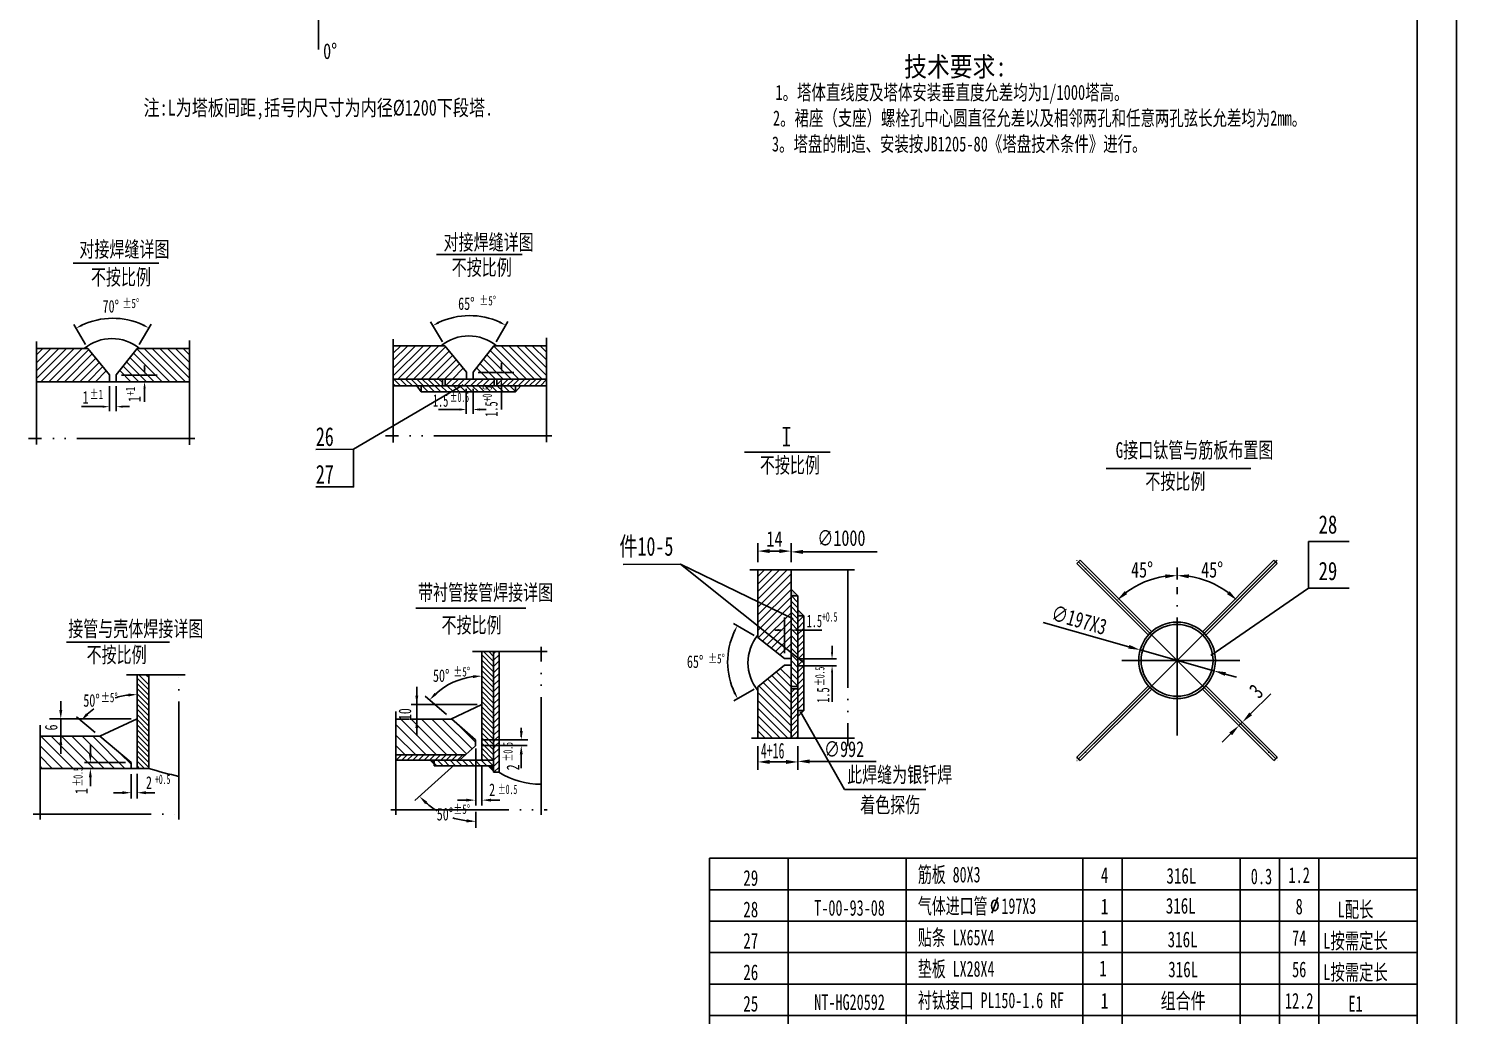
# Model space of a CAD drawing. Extents: x 2408 to 11318, y 227 to 12842.
# Drawn here: x 5870 to 11318, y 4157 to 7925 of the extents above; entities that cross this region are included whole.
import ezdxf
from ezdxf.enums import TextEntityAlignment as Align

# ---------------------------------------------------------------- set-up
doc = ezdxf.new("R2010")
doc.units = 0
doc.header["$LTSCALE"] = 15
doc.header["$MEASUREMENT"] = 0
for name, pattern in [('DASHDOT-M', [36, 30, -3, 0, -3]), ('DASHDOT-S', [14, 10, -2, 0, -2]), ('DIVIDE-M', [39, 30, -3, 0, -3, 0, -3])]:
    doc.linetypes.add(name, pattern=pattern)
doc.layers.get('0').update_dxf_attribs({"linetype": 'CONTINUOUS'})
for name, color, linetype in [('CDR_DIM', 7, 'CONTINUOUS'), ('CDR_DWG1', 4, 'CONTINUOUS'), ('CDR_DWG3', 1, 'DASHDOT-M'), ('CDR_TEXT', 7, 'CONTINUOUS')]:
    doc.layers.add(name, color=color, linetype=linetype)
doc.layers.add('细实线', color=3, linetype='CONTINUOUS', lineweight=15)
doc.styles.add('HZ', font='SIMFANG.TTF', dxfattribs={"width": 0.75, "height": 60})
doc.styles.add('SBHZ', font='SIMFANG.TTF', dxfattribs={"width": 0.75})
doc.styles.get("Standard").update_dxf_attribs({"font": 'romans', "width": 0.7, "height": 3})

# ---------------------------------------------------------------- blocks, each defined once
blk = doc.blocks.new('*X175')
at = {"color": 0}
for p, q in [((-1839.3, 1861.9), (-1837.4, 1863.9)), ((-1838.7, 1846.6), (-1821.4, 1863.9)), ((-1822.8, 1846.6), (-1805.5, 1863.9)), ((-1806.9, 1846.6), (-1789.6, 1863.9)), ((-1791, 1846.6), (-1773.7, 1863.9)), ((-1775.1, 1846.6), (-1757.8, 1863.9)), ((-1759.2, 1846.6), (-1741.9, 1863.9)), ((-1743.2, 1846.6), (-1726, 1863.9)), ((-1727.3, 1846.6), (-1714.2, 1859.7))]:
    blk.add_line(p, q, dxfattribs=at)
blk = doc.blocks.new('*X176')
at = {"color": 0}
for p, q in [((-1898, 1831.2), (-1900.6, 1833.8)), ((-1882.1, 1831.2), (-1897.5, 1846.6)), ((-1866.2, 1831.2), (-1881.6, 1846.6)), ((-1850.2, 1831.2), (-1865.7, 1846.6)), ((-1834.3, 1831.2), (-1849.8, 1846.6)), ((-1818.4, 1831.2), (-1833.9, 1846.6)), ((-1802.5, 1831.2), (-1818, 1846.6)), ((-1792.3, 1836.9), (-1802, 1846.6)), ((-1786.6, 1831.2), (-1792.3, 1836.9)), ((-1783.6, 1844.1), (-1786.1, 1846.6)), ((-1770.7, 1831.2), (-1783.6, 1844.1)), ((-1754.8, 1831.2), (-1770.2, 1846.6)), ((-1738.9, 1831.2), (-1754.3, 1846.6)), ((-1723, 1831.2), (-1738.4, 1846.6)), ((-1707.1, 1831.2), (-1722.5, 1846.6)), ((-1696, 1836.1), (-1706.6, 1846.6))]:
    blk.add_line(p, q, dxfattribs=at)
blk = doc.blocks.new('*X177')
at = {"color": 0}
for p, q in [((-1754.8, 1831.2), (-1770.2, 1846.6)), ((-1738.9, 1831.2), (-1754.3, 1846.6)), ((-1723, 1831.2), (-1738.4, 1846.6)), ((-1707.1, 1831.2), (-1722.5, 1846.6)), ((-1691.1, 1831.2), (-1706.6, 1846.6)), ((-1675.2, 1831.2), (-1690.7, 1846.6)), ((-1659.8, 1831.7), (-1674.8, 1846.6))]:
    blk.add_line(p, q, dxfattribs=at)
blk = doc.blocks.new('*X162')
at = {"color": 0}
for p, q in [((1748.5, -1382.9), (1762.6, -1368.9)), ((1748.5, -1398.8), (1762.6, -1384.8)), ((1748.5, -1414.7), (1757.6, -1405.7)), ((1757.6, -1405.7), (1762.6, -1400.7)), ((1748.5, -1430.6), (1762.6, -1416.6)), ((1748.5, -1446.5), (1762.6, -1432.5)), ((1753.1, -1457.9), (1762.6, -1448.4)), ((1748.5, -1462.5), (1753.1, -1457.9)), ((1748.5, -1478.4), (1754, -1472.9)), ((1748.5, -1494.3), (1762.6, -1480.2)), ((1754, -1472.9), (1762.6, -1464.3)), ((1748.5, -1510.2), (1762.6, -1496.2)), ((1748.5, -1526.1), (1762.6, -1512.1)), ((1749.7, -1540.8), (1762.6, -1528))]:
    blk.add_line(p, q, dxfattribs=at)
blk = doc.blocks.new('*X161')
at = {"color": 0}
for p, q in [((1604.2, -1524.2), (1597.7, -1517.6)), ((1620.2, -1524.2), (1606.1, -1510.2)), ((1636.1, -1524.2), (1622, -1510.2)), ((1652, -1524.2), (1638, -1510.2)), ((1667.9, -1524.2), (1653.9, -1510.2)), ((1683.8, -1524.2), (1669.8, -1510.2)), ((1699.7, -1524.2), (1685.7, -1510.2)), ((1715.6, -1524.2), (1701.6, -1510.2)), ((1731.5, -1524.2), (1717.5, -1510.2)), ((1747.4, -1524.2), (1733.4, -1510.2))]:
    blk.add_line(p, q, dxfattribs=at)
blk = doc.blocks.new('*X163')
at = {"color": 0}
for p, q in [((1748.5, -1239.7), (1754.4, -1233.9)), ((1748.5, -1255.6), (1762.6, -1241.6)), ((1748.5, -1271.5), (1762.6, -1257.5)), ((1748.5, -1287.4), (1762.6, -1273.4)), ((1748.5, -1303.4), (1762.6, -1289.3)), ((1748.5, -1319.3), (1762.6, -1305.2)), ((1748.5, -1335.2), (1762.6, -1321.1)), ((1748.5, -1351.1), (1762.6, -1337.1)), ((1748.5, -1367), (1762.6, -1353))]:
    blk.add_line(p, q, dxfattribs=at)
blk = doc.blocks.new('*X160')
at = {"color": 0, "linetype": 'Continuous'}
for p, q in [((656.82, 566.66), (659.11, 568.95)), ((656.82, 568.43), (657.34, 568.95)), ((656.82, 564.89), (660.82, 568.89)), ((656.82, 563.12), (660.82, 567.12)), ((656.82, 561.36), (660.82, 565.36)), ((656.82, 559.59), (660.82, 563.59)), ((656.82, 557.82), (660.82, 561.82)), ((656.82, 556.05), (660.82, 560.05)), ((656.82, 554.29), (660.82, 558.29)), ((656.82, 552.52), (660.82, 556.52)), ((656.82, 550.75), (660.82, 554.75)), ((656.82, 548.98), (660.82, 552.98)), ((656.82, 547.21), (660.82, 551.21)), ((656.82, 545.45), (660.82, 549.45)), ((656.82, 543.68), (660.82, 547.68)), ((656.82, 541.91), (660.82, 545.91)), ((656.82, 540.14), (660.82, 544.14)), ((656.82, 538.38), (660.82, 542.38)), ((656.82, 536.61), (660.82, 540.61)), ((656.82, 534.84), (660.82, 538.84)), ((656.82, 533.07), (660.82, 537.07)), ((657.45, 531.94), (660.82, 535.31)), ((659.22, 531.94), (660.82, 533.54))]:
    blk.add_line(p, q, dxfattribs=at)
blk = doc.blocks.new('MLF')
blk.add_line((180, 8), (0, 8))
at = {"color": 4}
for p, q in [((0, 8), (0, 0)), ((20, 8), (20, 0)), ((50, 8), (50, 0)), ((95, 8), (95, 0)), ((105, 8), (105, 0)), ((135, 8), (135, 0)), ((145, 8), (145, 0)), ((155, 8), (155, 0))]:
    blk.add_line(p, q, dxfattribs=at)

msp = doc.modelspace()

# ---------------------------------------------------------------- hatches: boundary and pattern name
at = {"layer": 'CDR_DIM'}
h = msp.add_hatch(color=256, dxfattribs=at)
h.paths.add_polyline_path([(8779.4, 5785.2), (8779.4, 5760.3), (8780.5, 5759.3), (8805.3, 5759.3)])
h.paths.add_polyline_path([(8805.3, 5705.9), (8805.3, 5682.7), (8828.5, 5682.7)])
h.paths.add_polyline_path([(8828.5, 5321.5), (8805.3, 5321.5), (8805.3, 5298.4)])

# ---------------------------------------------------------------- linework, layer by layer
for p, q in [((11318, 12842), (11318, 227)), ((10908.9, 5966.3), (10753.7, 5966.3)), ((10908.9, 5788.7), (10753.7, 5788.7))]:
    msp.add_line(p, q)
at = {"color": 4}
msp.add_line((11168, 12677), (11168, 377), dxfattribs=at)
at = {"color": 7, "linetype": 'Continuous'}
for p, q in [((6040.2, 7029.1), (6367.1, 7029.1)), ((7426.2, 7062.2), (7753, 7062.2)), ((6042.1, 6795), (6087.4, 6718.3)), ((6337.2, 6796.7), (6292.2, 6718.4)), ((7403.7, 6805.2), (7449, 6728.5)), ((7698.8, 6806.9), (7653.7, 6728.6)), ((7674.1, 6624.1), (7674.1, 6649.3)), ((6223.9, 6602.3), (6360.3, 6602.3)), ((6312.5, 6613.9), (6312.5, 6639.1)), ((7585.5, 6612.5), (7721.9, 6612.5)), ((6178.3, 6560), (6178.3, 6464.7)), ((6204.3, 6560), (6204.3, 6464.7)), ((6312.5, 6551.6), (6312.5, 6499.8)), ((7539.9, 6549.3), (7539.9, 6453.9)), ((7565.9, 6549.3), (7565.9, 6453.9)), ((7674.1, 6561.8), (7674.1, 6470.5)), ((6153.1, 6481.5), (6072.3, 6481.5)), ((6229.5, 6481.5), (6254.7, 6481.5)), ((7514.7, 6470.7), (7433.9, 6470.7)), ((7591.1, 6470.7), (7616.3, 6470.7)), ((8602.1, 6307.4), (8929, 6307.4)), ((9981.6, 6245), (10533.5, 6245)), ((7347.3, 5712.6), (7767.7, 5712.6)), ((8754, 5539.8), (8754, 5676.1)), ((8559.6, 5653.1), (8637.9, 5608)), ((8742.4, 5628.4), (8717.2, 5628.4)), ((8804.6, 5628.4), (8896, 5628.4)), ((6014.6, 5582.2), (6408.1, 5582.2)), ((8935.7, 5543.4), (8935.7, 5568.6)), ((8805.3, 5518.2), (8952.5, 5518.2)), ((8805.3, 5492.1), (8952.5, 5492.1)), ((8935.7, 5466.9), (8935.7, 5355)), ((7351.2, 5226.1), (7351.2, 5411.5)), ((8561.3, 5357.9), (8638, 5403.3)), ((5992.8, 5323), (5992.8, 5356.6)), ((7330.1, 5344.3), (7581.4, 5344.3)), ((7382.8, 5376.2), (7464.3, 5305.9)), ((6261.5, 5289.4), (5949.8, 5289.4)), ((5992.8, 5289.4), (5992.8, 5156.1)), ((6053.3, 5297.3), (6124.3, 5237.7)), ((7750, 5254.8), (7750, 5221.2)), ((6105.6, 5156.1), (6105.6, 5189.7)), ((7576.7, 5176.7), (7576.7, 4959.1)), ((7599.1, 5210), (7772.2, 5210)), ((7599.1, 5210), (7775.2, 5210)), ((7599.1, 5187.6), (7772.2, 5187.6)), ((6239.1, 5122.5), (6083.2, 5122.5)), ((7749.8, 5154), (7749.8, 5101.8)), ((6261.5, 5077.7), (6261.5, 4985.1)), ((6283.9, 5079.6), (6283.9, 4985.1)), ((7599.1, 4959.1), (7599.1, 5109.2)), ((7599.1, 5109.2), (7599.1, 5051.1)), ((6105.6, 5066.5), (6105.6, 5032.9)), ((6227.9, 5007.5), (6194.3, 5007.5)), ((6317.5, 5007.5), (6351.1, 5007.5)), ((7540.6, 4979.2), (7507, 4979.2)), ((7634.2, 4979.2), (7667.8, 4979.2))]:
    msp.add_line(p, q, dxfattribs=at)
at = {"color": 3, "linetype": 'DIVIDE-M'}
for p, q in [((5899.7, 6730.7), (5899.7, 6337.1)), ((6484.5, 6734.1), (6484.5, 6335.4)), ((7261.3, 6738.7), (7261.3, 6345.1)), ((7846.1, 6744.3), (7846.1, 6345.6)), ((6504.6, 6360.5), (5869.8, 6360.5)), ((7866.2, 6370.7), (7231.4, 6370.7)), ((8622.2, 5858.3), (9020.9, 5858.3)), ((8995.8, 5858.3), (8995.8, 5185.7)), ((7825.1, 4922.8), (7825.1, 5565.1)), ((7849.1, 5546.1), (7563.3, 5546.1)), ((6467, 5458.2), (6243.1, 5458.2)), ((6443.7, 4905.8), (6443.7, 5481.6)), ((7271.1, 5317.8), (7271.1, 4922.8)), ((5913.7, 4905.8), (5913.7, 5264.8)), ((8627.8, 5215.5), (9021.4, 5215.5)), ((5887.8, 4925.2), (6469.6, 4925.2)), ((7252.2, 4942.1), (7849.1, 4942.1))]:
    msp.add_line(p, q, dxfattribs=at)
at = {"color": 0, "linetype": 'Continuous'}
for p, q in [((5899.7, 6679.5), (5924, 6703.8)), ((5899.7, 6648.3), (5955.2, 6703.8)), ((5899.7, 6618.6), (5984.9, 6703.8)), ((5899.7, 6588.9), (6014.6, 6703.8)), ((5917.3, 6576.8), (6044.3, 6703.8)), ((5947, 6576.8), (6074, 6703.8)), ((6408.7, 6576.8), (6283.2, 6702.3)), ((6438.4, 6576.8), (6311.4, 6703.8)), ((6468.1, 6576.8), (6341.1, 6703.8)), ((6484.5, 6590.2), (6370.8, 6703.8)), ((6484.5, 6619.9), (6400.5, 6703.8)), ((6484.5, 6649.6), (6430.2, 6703.8)), ((6484.5, 6679.3), (6459.9, 6703.8)), ((7261.3, 6685.6), (7289.7, 6714)), ((7261.3, 6599.1), (7376.2, 6714)), ((7261.3, 6658.5), (7316.8, 6714)), ((7261.3, 6628.8), (7346.5, 6714)), ((7278.9, 6587), (7405.9, 6714)), ((7308.6, 6587), (7435.6, 6714)), ((7338.3, 6587), (7459.6, 6708.4)), ((7770.3, 6587), (7644.8, 6712.5)), ((7800, 6587), (7673, 6714)), ((7829.7, 6587), (7702.7, 6714)), ((7846.1, 6600.4), (7732.4, 6714)), ((7846.1, 6630.1), (7762.1, 6714)), ((7846.1, 6659.8), (7791.8, 6714)), ((7846.1, 6689.5), (7821.5, 6714)), ((5976.7, 6576.8), (6098.1, 6698.2)), ((6006.4, 6576.8), (6112.9, 6683.3)), ((6036.1, 6576.8), (6126.3, 6667)), ((6065.8, 6576.8), (6139.7, 6650.7)), ((6319.7, 6576.8), (6243.7, 6652.8)), ((6349.3, 6576.8), (6256.8, 6669.4)), ((6379, 6576.8), (6269.8, 6686.1)), ((7368, 6587), (7474.4, 6693.5)), ((7397.7, 6587), (7487.8, 6677.2)), ((7427.4, 6587), (7501.2, 6660.9)), ((7681.2, 6587), (7605.3, 6663)), ((7710.9, 6587), (7618.3, 6679.6)), ((7740.6, 6587), (7631.4, 6696.3)), ((6095.5, 6576.8), (6153.1, 6634.4)), ((6125.2, 6576.8), (6166.5, 6618.1)), ((6260.3, 6576.8), (6217.6, 6619.5)), ((6290, 6576.8), (6230.7, 6636.1)), ((7457.1, 6587), (7514.6, 6644.6)), ((7486.8, 6587), (7528, 6628.3)), ((7621.8, 6587), (7579.2, 6629.7)), ((7651.5, 6587), (7592.2, 6646.3)), ((7268.1, 6561.2), (7261.3, 6567.9)), ((7289.3, 6561.2), (7263.4, 6587)), ((7313.1, 6561.2), (7287.2, 6587)), ((7334.3, 6561.2), (7308.4, 6587)), ((7355.5, 6561.2), (7329.7, 6587)), ((7376.7, 6561.2), (7350.9, 6587)), ((7398, 6561.2), (7372.1, 6587)), ((7419.2, 6561.2), (7393.3, 6587)), ((7440.4, 6561.2), (7414.5, 6587)), ((7449.4, 6573.4), (7435.7, 6587)), ((7656, 6564.3), (7678.8, 6587)), ((7674.1, 6561.2), (7700, 6587)), ((7695.3, 6561.2), (7721.2, 6587)), ((7716.6, 6561.2), (7742.4, 6587)), ((7737.8, 6561.2), (7763.6, 6587)), ((7759, 6561.2), (7784.9, 6587)), ((7780.2, 6561.2), (7806.1, 6587)), ((7801.4, 6561.2), (7827.3, 6587)), ((7822.6, 6561.2), (7846.1, 6584.6)), ((7843.8, 6561.2), (7846.1, 6563.4)), ((8764.7, 5858.3), (8652.4, 5746.1)), ((8735, 5858.3), (8652.4, 5775.8)), ((8707.4, 5858.3), (8652.4, 5803.4)), ((8677.7, 5858.3), (8652.4, 5833.1)), ((8779.4, 5843.4), (8652.4, 5716.4)), ((8779.4, 5813.7), (8652.4, 5686.7)), ((8779.4, 5784), (8652.4, 5657)), ((8779.4, 5754.3), (8652.4, 5627.3)), ((8779.4, 5724.6), (8653.9, 5599.1)), ((8805.3, 5734.4), (8779.4, 5760.3)), ((8805.3, 5713.2), (8779.4, 5739.1)), ((8805.3, 5755.7), (8801.7, 5759.3)), ((8779.4, 5694.9), (8670.2, 5585.7)), ((8805.3, 5692), (8779.4, 5717.9)), ((8805.3, 5670.8), (8779.4, 5696.7)), ((8805.3, 5649.6), (8779.4, 5675.5)), ((8779.4, 5665.2), (8686.9, 5572.6)), ((8779.4, 5635.5), (8703.5, 5559.5)), ((8805.3, 5628.4), (8779.4, 5654.3)), ((8802.2, 5610.3), (8779.4, 5633)), ((8779.4, 5605.8), (8720.1, 5546.5)), ((8779.4, 5576.1), (8736.8, 5533.4)), ((6290.5, 5458.2), (6328.7, 5419.9)), ((6318.8, 5458.2), (6328.7, 5448.2)), ((8779.4, 5381.6), (8705.6, 5455.5)), ((8779.4, 5411.3), (8721.9, 5468.9)), ((8779.4, 5441), (8738.2, 5482.3)), ((6283.9, 5444.9), (6328.7, 5400.1)), ((6283.9, 5425.1), (6328.7, 5380.3)), ((6283.9, 5405.3), (6328.7, 5360.5)), ((8779.4, 5292.5), (8658.1, 5413.9)), ((8779.4, 5322.2), (8673, 5428.7)), ((8779.4, 5351.9), (8689.3, 5442.1)), ((8793.1, 5403.6), (8779.4, 5390)), ((8805.3, 5394.6), (8779.4, 5368.8)), ((6283.9, 5385.5), (6328.7, 5340.7)), ((6283.9, 5365.7), (6328.7, 5320.9)), ((6283.9, 5345.9), (6328.7, 5301.1)), ((8779.4, 5262.8), (8652.4, 5389.8)), ((8779.4, 5233.1), (8652.4, 5360.1)), ((8805.3, 5373.4), (8779.4, 5347.5)), ((8805.3, 5352.2), (8779.4, 5326.3)), ((6283.9, 5326.1), (6328.7, 5281.3)), ((6283.9, 5306.3), (6328.7, 5261.5)), ((6283.9, 5286.5), (6328.7, 5241.7)), ((7289.7, 5288.4), (7426.1, 5152)), ((7329.3, 5288.4), (7465.7, 5152)), ((7368.9, 5288.4), (7505.3, 5152)), ((7408.5, 5288.4), (7541.1, 5155.8)), ((7448.1, 5288.4), (7561.9, 5174.6)), ((8767.3, 5215.5), (8652.4, 5330.4)), ((8737.6, 5215.5), (8652.4, 5300.7)), ((8805.3, 5331), (8779.4, 5305.1)), ((8805.3, 5309.8), (8779.4, 5283.9)), ((8805.3, 5288.6), (8779.4, 5262.7)), ((6283.9, 5266.7), (6328.7, 5221.9)), ((6283.9, 5247), (6328.7, 5202.2)), ((7271.1, 5267.4), (7386.5, 5152)), ((7506.5, 5269.6), (7575.7, 5200.4)), ((8707.9, 5215.5), (8652.4, 5271)), ((8680.9, 5215.5), (8652.4, 5244)), ((8805.3, 5267.4), (8779.4, 5241.5)), ((8805.3, 5243.5), (8779.4, 5217.7)), ((5913.7, 5186.5), (6000.1, 5100.1)), ((5916.5, 5223.3), (6039.7, 5100.1)), ((5956.1, 5223.3), (6079.3, 5100.1)), ((5995.7, 5223.3), (6118.9, 5100.1)), ((6035.3, 5223.3), (6158.5, 5100.1)), ((6074.9, 5223.3), (6198.1, 5100.1)), ((6114.5, 5223.3), (6237.7, 5100.1)), ((6283.9, 5227.2), (6328.7, 5182.4)), ((6283.9, 5207.4), (6328.7, 5162.6)), ((6283.9, 5187.6), (6328.7, 5142.8)), ((7271.1, 5227.8), (7346.9, 5152)), ((7271.1, 5188.2), (7307.3, 5152)), ((8805.3, 5222.3), (8798.6, 5215.5)), ((5913.7, 5146.9), (5960.5, 5100.1)), ((6220, 5157.4), (6261.5, 5115.9)), ((6283.9, 5167.8), (6328.7, 5123)), ((6283.9, 5148), (6328.7, 5103.2)), ((6283.9, 5128.2), (6312, 5100.1)), ((7271.1, 5151.3), (7271.8, 5152)), ((7272.6, 5131.6), (7293, 5152)), ((7293.8, 5131.6), (7314.2, 5152)), ((7315, 5131.6), (7335.5, 5152)), ((7336.3, 5131.6), (7356.7, 5152)), ((7357.5, 5131.6), (7377.9, 5152)), ((7378.7, 5131.6), (7399.1, 5152)), ((7399.9, 5131.6), (7420.3, 5152)), ((7421.1, 5131.6), (7441.5, 5152)), ((7442.3, 5131.6), (7462.7, 5152)), ((7463.5, 5131.6), (7484, 5152)), ((7484.8, 5131.6), (7505.2, 5152)), ((7506, 5131.6), (7526.4, 5152)), ((5913.7, 5107.3), (5920.9, 5100.1)), ((6283.9, 5108.4), (6292.2, 5100.1))]:
    msp.add_line(p, q, dxfattribs=at)
at = {"color": 4, "linetype": 'Continuous'}
for p, q in [((5899.7, 6703.8), (6096, 6703.8)), ((6179.2, 6602.6), (6096, 6703.8)), ((6204.4, 6602.6), (6283.8, 6703.8)), ((6283.8, 6703.8), (6484.5, 6703.8)), ((7261.3, 6714), (7457.6, 6714)), ((7540.7, 6612.8), (7457.6, 6714)), ((7565.9, 6612.8), (7645.4, 6714)), ((7645.4, 6714), (7846.1, 6714)), ((6179.2, 6576.8), (6179.2, 6602.6)), ((6204.4, 6576.8), (6204.4, 6602.6)), ((7540.7, 6587), (7540.7, 6612.8)), ((7565.9, 6587), (7565.9, 6612.8)), ((5899.7, 6576.8), (6179.2, 6576.8)), ((6179.2, 6576.8), (6484.5, 6576.8)), ((7261.3, 6587), (7540.7, 6587)), ((7261.3, 6561.2), (7540.7, 6561.2)), ((7367.3, 6538), (7728.4, 6538)), ((7540.7, 6587), (7846.1, 6587)), ((7540.7, 6561.2), (7846.1, 6561.2)), ((8652.4, 5599.6), (8652.4, 5858.3)), ((8779.4, 5495), (8779.4, 5858.3)), ((8805.3, 5495), (8805.3, 5759.3)), ((8828.5, 5321.5), (8828.5, 5682.7)), ((8753.6, 5520.2), (8652.4, 5599.6)), ((7599.1, 5546.1), (7599.1, 5131.6)), ((7643.9, 5546.1), (7643.9, 5085.6)), ((7664.9, 5546.1), (7664.9, 5085.6)), ((8779.4, 5520.2), (8753.6, 5520.2)), ((6283.9, 5100.1), (6283.9, 5458.2)), ((6328.7, 5100.1), (6328.7, 5458.2)), ((8753.6, 5495), (8652.4, 5411.8)), ((8779.4, 5495), (8753.6, 5495)), ((8779.4, 5215.5), (8779.4, 5495)), ((8805.3, 5215.5), (8805.3, 5495)), ((8652.4, 5215.5), (8652.4, 5411.8)), ((7481.1, 5288.4), (7599.1, 5344.2)), ((6141.4, 5223.3), (6283.9, 5289.4)), ((7271.1, 5288.4), (7323.7, 5288.4)), ((7326.2, 5288.4), (7482.4, 5288.4)), ((7483.4, 5289.5), (7575.7, 5210)), ((5913.7, 5223.3), (6141.4, 5223.3)), ((6261.5, 5122.5), (6141.4, 5223.3)), ((7575.7, 5187), (7514.1, 5131.6)), ((6261.5, 5100.1), (6261.5, 5122.5)), ((7271.1, 5152), (7536.8, 5152)), ((7271.1, 5131.6), (7643.9, 5131.6)), ((5913.7, 5100.1), (6283.9, 5100.1)), ((6283.9, 5100.1), (6328.7, 5100.1)), ((7417.6, 5110.6), (7643.9, 5110.6))]:
    msp.add_line(p, q, dxfattribs=at)
at = {"color": 0}
for p, q in [((8805.3, 5581.4), (8779.4, 5607.3)), ((8805.3, 5557.5), (8779.4, 5583.4)), ((8805.3, 5533.7), (8779.4, 5559.6)), ((8805.3, 5509.8), (8779.4, 5535.7)), ((8805.3, 5485.9), (8779.4, 5511.8)), ((8805.3, 5462.1), (8779.4, 5488)), ((8805.3, 5438.2), (8779.4, 5464.1)), ((8805.3, 5414.4), (8779.4, 5440.2)), ((8782.4, 5413.4), (8779.4, 5416.4))]:
    msp.add_line(p, q, dxfattribs=at)
at = {"color": 7, "linetype": 'Continuous'}
for centre, radius, start, end in [((6191.1, 6542.9), 276.1, 65.3024, 115.3441), ((7552.7, 6553.1), 276.1, 65.3024, 115.3441), ((8813.4, 5506.9), 276.1, 155.3024, 205.3441), ((7599.1, 5189.9), 263, 97.3248, 131.9291), ((6283.9, 5103.7), 278.7, 96.9115, 107.5322), ((6283.9, 5103.7), 278.7, 126.3839, 133.0885)]:
    msp.add_arc(centre, radius, start, end, dxfattribs=at)
at = {"color": 4, "linetype": 'Continuous'}
for centre, radius, start, end in [((6188, 6574.7), 166.8, 50.7078, 129.2922), ((7549.5, 6584.9), 166.8, 50.7078, 129.2922), ((8781.6, 5503.8), 166.8, 140.7078, 219.2922), ((6744.5, 6448.3), 1410.8, 252.8594, 257.6867), ((7826.2, 5345.6), 306, 238.1723, 269.7819)]:
    msp.add_arc(centre, radius, start, end, dxfattribs=at)
at = {"color": 7, "linetype": 'Continuous'}
for points in [[(6074.9, 6788.7), (6071, 6796.1), (6050.7, 6780.6)], [(6304.5, 6790), (6308.4, 6797.4), (6328.9, 6782.1)], [(7436.5, 6798.9), (7432.5, 6806.3), (7412.2, 6790.8)], [(7666.1, 6800.2), (7670, 6807.6), (7690.4, 6792.3)], [(6316.7, 6628), (6308.3, 6628), (6312.5, 6602.8)], [(7678.3, 6638.2), (7669.9, 6638.2), (7674.1, 6613)], [(6316.7, 6551.6), (6308.3, 6551.6), (6312.5, 6576.8)], [(7678.3, 6561.8), (7669.9, 6561.8), (7674.1, 6587)], [(6153.1, 6477.3), (6153.1, 6485.7), (6178.3, 6481.5)], [(6229.5, 6477.3), (6229.5, 6485.7), (6204.3, 6481.5)], [(7514.7, 6466.5), (7514.7, 6474.9), (7539.9, 6470.7)], [(7591.1, 6466.5), (7591.1, 6474.9), (7565.9, 6470.7)], [(8566.3, 5620.4), (8558.9, 5624.2), (8574.2, 5644.7)], [(8728.3, 5632.6), (8728.3, 5624.2), (8753.5, 5628.4)], [(8804.6, 5632.6), (8804.6, 5624.2), (8779.4, 5628.4)], [(8939.9, 5543.4), (8931.5, 5543.4), (8935.7, 5518.2)], [(7565.9, 5445.1), (7565.2, 5456.3), (7599.1, 5452.9)], [(8939.9, 5466.9), (8931.5, 5466.9), (8935.7, 5492.1)], [(6250.7, 5374.8), (6250.1, 5386), (6283.9, 5382.5)], [(7356.8, 5377.9), (7345.6, 5377.9), (7351.2, 5344.3)], [(7427.3, 5381.6), (7419.3, 5389.5), (7399.8, 5361.5)], [(8567.6, 5390.7), (8560.2, 5386.8), (8575.7, 5366.5)], [(5998.4, 5323), (5987.2, 5323), (5992.8, 5289.4)], [(6097.6, 5303.4), (6089.5, 5311.1), (6070.4, 5282.9)], [(7356.8, 5254.8), (7345.6, 5254.8), (7351.2, 5288.4)], [(7755.6, 5243.6), (7744.4, 5243.6), (7750, 5210)], [(5998.4, 5189.7), (5987.2, 5189.7), (5992.8, 5223.3)], [(7755.4, 5154), (7744.2, 5154), (7749.8, 5187.6)], [(6111.2, 5156.1), (6100, 5156.1), (6105.6, 5122.5)], [(6111.2, 5066.5), (6100, 5066.5), (6105.6, 5100.1)], [(6227.9, 5013.1), (6227.9, 5001.9), (6261.5, 5007.5)], [(6317.5, 5013.1), (6317.5, 5001.9), (6283.9, 5007.5)], [(7540.6, 4984.8), (7540.6, 4973.6), (7574.2, 4979.2)], [(7634.2, 4984.8), (7634.2, 4973.6), (7600.6, 4979.2)]]:
    msp.add_solid(points, dxfattribs=at)
at = {"layer": 'CDR_DIM'}
for p, q in [((8652.4, 5888.3), (8652.4, 5960)), ((8779.4, 5888.3), (8779.4, 5960)), ((8779.4, 5888.3), (8779.4, 5957)), ((10753.7, 5966.3), (10753.7, 5788.7)), ((8734.4, 5930), (8697.4, 5930)), ((8824.4, 5927), (8950.8, 5927)), ((8950.8, 5927), (9107.7, 5927)), ((10148.7, 5616.2), (9875.9, 5889)), ((10252.1, 5512.8), (10628.3, 5889)), ((8357.3, 5879.9), (8787.6, 5671.5)), ((10252.1, 5822.2), (10252.1, 5866.9)), ((10252.1, 5822.2), (10252.1, 5866.9)), ((10380.9, 5532), (10753.7, 5788.7)), ((10068.1, 5564.9), (9741.1, 5657.5)), ((10392.8, 5472.9), (10111.4, 5552.6)), ((10436.1, 5460.7), (10479.4, 5448.4)), ((10148.7, 5409.4), (9875.9, 5136.6)), ((10355.5, 5409.4), (10628.3, 5136.6)), ((10532.8, 5308.4), (10609.2, 5384.8)), ((8815.7, 5316), (8982.7, 5020)), ((10456.5, 5232), (10424.6, 5200.2)), ((10488.3, 5263.9), (10501, 5276.6)), ((10491.6, 5260.6), (10509.5, 5242.7)), ((10504.3, 5273.3), (10522.2, 5255.4)), ((8652.4, 5185.5), (8652.4, 5097)), ((8652.4, 5185.5), (8652.4, 5095)), ((8805.3, 5185.5), (8805.3, 5097)), ((8697.4, 5125), (8760.3, 5125)), ((8850.3, 5127), (9103.7, 5127)), ((7496.3, 5115.5), (7343.3, 4977.9)), ((8805.3, 5097), (8805.3, 5095)), ((8982.7, 5020), (9293.7, 5020)), ((7576.7, 4935.1), (7576.7, 4873.9))]:
    msp.add_line(p, q, dxfattribs=at)
for points in [[(7528.7, 6564.8), (7109.9, 6319.3), (6965.9, 6318.2)], [(7109.9, 6319.3), (7109.9, 6175.3), (6965.9, 6175.3)], [(8825.1, 5505.8), (8357.3, 5879.9), (8138, 5878.8)]]:
    msp.add_lwpolyline(points, dxfattribs=at)
for centre, radius, start, end in [((10252.1, 5512.8), 324.1, 97.9621, 127.0379), ((10252.1, 5512.8), 324.1, 52.9621, 82.0379), ((7576.7, 5187.9), 290, 229.0931, 239.3718), ((7576.7, 5187.9), 290, 252.2981, 262.8821)]:
    msp.add_arc(centre, radius, start, end, dxfattribs=at)
for points in [[(8697.4, 5937.5), (8697.4, 5922.5), (8652.4, 5930)], [(8734.4, 5937.5), (8734.4, 5922.5), (8779.4, 5930)], [(8824.4, 5934.5), (8824.4, 5919.5), (8779.4, 5927)], [(10206.7, 5841.2), (10207.7, 5826.2), (10252.1, 5836.9)], [(10297.5, 5841.2), (10296.5, 5826.2), (10252.1, 5836.9)], [(10061.8, 5765.8), (10052, 5777.1), (10022.9, 5741.9)], [(10442.4, 5765.8), (10452.2, 5777.1), (10481.3, 5741.9)], [(10070.1, 5572.1), (10066, 5557.7), (10111.4, 5552.6)], [(10438.2, 5467.9), (10434.1, 5453.5), (10392.8, 5472.9)], [(10527.5, 5313.7), (10538.1, 5303.1), (10501, 5276.6)], [(10451.2, 5237.3), (10461.8, 5226.7), (10488.3, 5263.9)], [(8697.4, 5132.5), (8697.4, 5117.5), (8652.4, 5125)], [(8760.3, 5132.5), (8760.3, 5117.5), (8805.3, 5125)], [(8850.3, 5134.5), (8850.3, 5119.5), (8805.3, 5127)], [(7382.6, 4964.4), (7391, 4973), (7361.1, 4993.9)], [(7541.1, 4906.1), (7540.4, 4894.1), (7576.7, 4897.9)]]:
    msp.add_solid(points, dxfattribs=at)
at = {"layer": 'CDR_DWG1'}
for p, q in [((7367.3, 6538), (7351.5, 6561.2)), ((7367.3, 6538), (7367.3, 6561.2)), ((7449.4, 6587), (7449.4, 6561.2)), ((7459.2, 6587), (7459.2, 6561.2)), ((7646.8, 6587), (7646.8, 6561.2)), ((7656, 6587), (7656, 6561.2)), ((7728.4, 6538), (7728.4, 6561.2)), ((7728.4, 6538), (7747.9, 6561.2)), ((8747.7, 6401), (8761.7, 6401)), ((8761.7, 6401), (8761.7, 6333)), ((8775.7, 6401), (8761.7, 6401)), ((8761.7, 6388), (8761.7, 6333)), ((8761.7, 6333), (8748.7, 6333)), ((8761.7, 6333), (8774.7, 6333)), ((10155.2, 5622.4), (9882.3, 5895.3)), ((10349, 5622.4), (10621.9, 5895.3)), ((10142.5, 5609.6), (9869.6, 5882.5)), ((10361.7, 5609.6), (10634.6, 5882.5)), ((8779.4, 5759.3), (8805.3, 5759.3)), ((8828.5, 5682.7), (8805.3, 5682.7)), ((8779.4, 5413.4), (8805.3, 5413.4)), ((8779.4, 5403.6), (8805.3, 5403.6)), ((10142.5, 5415.9), (9869.6, 5143)), ((10155.2, 5403.2), (9882.3, 5130.3)), ((10349, 5403.2), (10621.9, 5130.3)), ((10361.7, 5415.9), (10634.6, 5143)), ((8828.5, 5321.5), (8805.3, 5321.5)), ((7575.7, 5210), (7575.7, 5187)), ((7417.6, 5110.6), (7417.6, 5131.6)), ((7643.9, 5085.6), (7664.9, 5085.6))]:
    msp.add_line(p, q, dxfattribs=at)
at = {"layer": 'CDR_DWG1', "linetype": 'Continuous'}
for p, q in [((8805.3, 5759.3), (8779.4, 5785.2)), ((8828.5, 5682.7), (8805.3, 5705.9)), ((8828.5, 5321.5), (8805.3, 5298.4))]:
    msp.add_line(p, q, dxfattribs=at)
at = {"layer": 'CDR_DWG1'}
for radius in [146.2, 137.2]:
    msp.add_circle((10252.1, 5512.8), radius, dxfattribs=at)
for start, end in [(134.0307, 135.9693), (44.0307, 45.9693), (224.0307, 225.9693), (314.0307, 315.9693)]:
    msp.add_arc((10252.1, 5512.8), 532, start, end, dxfattribs=at)
for points in [[(7417.6, 5131.6), (7399.6, 5131.6), (7417.6, 5113.6)], [(7643.9, 5110.6), (7619.9, 5110.6), (7643.9, 5086.6)]]:
    msp.add_solid(points, dxfattribs=at)
at = {"layer": 'CDR_DWG3', "linetype": 'DASHDOT-S'}
msp.add_line((6975.5, 7845), (6975.5, 9930), dxfattribs=at)
at = {"layer": 'CDR_DWG3'}
for p, q in [((10252.1, 5512.8), (9869.6, 5895.3)), ((10355.5, 5616.2), (10634.6, 5895.3)), ((10252.1, 5225.9), (10252.1, 5792.2)), ((10252.1, 5512.8), (9869.6, 5130.2)), ((10491.2, 5512.8), (10016.2, 5512.8)), ((10252.1, 5512.8), (10634.6, 5130.2))]:
    msp.add_line(p, q, dxfattribs=at)

# ---------------------------------------------------------------- block references
at = {"linetype": 'Continuous', "xscale": 1.5, "yscale": 1.5, "zscale": 1.5}
for name in ['*X176', '*X175', '*X177']:
    msp.add_blockref(name, (10218.2, 3791.2), dxfattribs=at)
at = {"linetype": 'Continuous', "xscale": 1.5, "yscale": 1.5, "zscale": 1.5, "rotation": 90}
for name in ['*X177', '*X176']:
    msp.add_blockref(name, (11575.3, 8172.4), dxfattribs=at)
at = {"color": 7, "linetype": 'Continuous', "xscale": -11.199999972, "yscale": 11.199999972, "zscale": 11.199999972, "rotation": 180}
msp.add_blockref('*X160', (242.7, 11503.8), dxfattribs=at)
for name, p, xscale, yscale, zscale in [('*X163', (5021.1, 7396.9), 1.5, 1.5, 1.5), ('*X162', (5021.1, 7396.9), 1.5, 1.5, 1.5), ('*X161', (5021.1, 7396.9), 1.5, 1.5, 1.5), ('MLF', (8468, 4637), 15, 15, 15), ('MLF', (8468, 4517), 15, 15, 15), ('MLF', (8468, 4397), 15, 15, 15), ('MLF', (8468, 4277), 15, 15, 15), ('MLF', (8468, 4157), 15, 15, 15), ('MLF', (8468, 4037), 15, 15, 15)]:
    msp.add_blockref(name, p, dxfattribs=dict(xscale=xscale, yscale=yscale, zscale=zscale))

# ---------------------------------------------------------------- texts
at = {"style": 'SBHZ', "width": 0.85}
msp.add_text('技术要求:', height=75, dxfattribs=at).set_placement((9210.9, 7742.2))
at = {"color": 7, "linetype": 'Continuous', "style": 'HZ'}
for s, height, width, p in [('对接焊缝详图', 60, 0.7, (7453.3, 7079.6)), ('对接焊缝详图', 60, 0.7, (6063.7, 7052.6)), ('不按比例', 60, 0.7, (7484.2, 6983.2)), ('不按比例', 60, 0.7, (6107.8, 6946.4)), ('70%%d', 48, 0.7, (6152.3, 6840.7)), ('%%p5%%d', 36, 0.7, (6228.1, 6858)), ('65%%d', 48, 0.7, (7509, 6850.9)), ('%%p5%%d', 36, 0.7, (7589.7, 6868.2)), ('1', 48, 0.7, (6076.1, 6493.1)), ('%%p1', 36, 0.7, (6102.8, 6510.5)), ('%%p0.5', 36, 0.5, (7477.1, 6499.7)), ('1.5', 48, 0.6, (7412.6, 6481.1)), ('G接口钛管与筋板布置图', 60, 0.7, (10018, 6285.9)), ('不按比例', 60, 0.7, (8660.1, 6228.3)), ('不按比例', 60, 0.7, (10130.9, 6166)), ('带衬管接管焊接详图', 60, 0.7, (7355.9, 5742.3)), ('接管与壳体焊接详图', 60, 0.7, (6021.2, 5603.8)), ('不按比例', 60, 0.7, (7445.5, 5617.8)), ('1.5', 48, 0.6, (8838.7, 5639.3)), ('+0.5', 36, 0.5, (8897.2, 5660.9)), ('不按比例', 60, 0.7, (6091.3, 5504.4)), ('65%%d', 48, 0.7, (8381.9, 5484)), ('%%p5%%d', 36, 0.7, (8462.6, 5501.4)), ('50%%d', 48, 0.7, (7413, 5430.5)), ('%%P5%%D', 36, 0.7, (7490.5, 5451.3)), ('50%%D', 48, 0.7, (6078.8, 5335.9)), ('%%P5%%D', 36, 0.7, (6146, 5353.1)), ('4+16', 60, 0.55, (8664.1, 5138.3)), ('2', 48, 0.7, (6317.9, 5022.3)), ('+0.5', 36, 0.5, (6352.2, 5040.8)), ('此焊缝为银钎焊', 60, 0.7, (8993.1, 5046.3)), ('2', 48, 0.7, (7627.2, 4994.8)), ('%%P0.5', 36, 0.5, (7661.1, 5002.4)), ('%%P5%%D', 36, 0.7, (7490.5, 4926.4)), ('着色探伤', 60, 0.7, (9043.1, 4931.3))]:
    msp.add_text(s, height=height, dxfattribs=dict(at, width=width)).set_placement(p)
for s, height, width, p in [('+1', 36, 0.7, (6276.3, 6523.3)), ('+0.5', 36, 0.5, (7637.9, 6501.3)), ('1', 48, 0.7, (6297.9, 6499.3)), ('1.5', 48, 0.6, (7659.5, 6442.8)), ('%%p0.5', 36, 0.5, (8906.8, 5415.3)), ('1.5', 48, 0.6, (8925.4, 5350.8)), ('10', 48, 0.7, (7329.8, 5284.5)), ('6', 48, 0.7, (5980, 5245.1)), ('%%p0.5', 36, 0.5, (7716.8, 5127.4)), ('%%p0.5', 36, 0.5, (6076.5, 5031.4)), ('2', 48, 0.7, (7742, 5092.9)), ('1', 48, 0.7, (6095, 5002.5))]:
    msp.add_text(s, height=height, rotation=90, dxfattribs=dict(at, width=width)).set_placement(p)
at = {"layer": 'CDR_DIM', "style": 'HZ', "width": 0.7}
msp.add_text('50%%d', height=48, dxfattribs=at).set_placement((7458.7, 4925.7), align=Align.MIDDLE_CENTER)
at = {"layer": 'CDR_DIM', "char_height": 60, "attachment_point": 5, "style": 'HZ'}
for s, insert in [('0%%D', (7020.5, 7838.5)), ('注:L为塔板间距,括号内尺寸为内径%%C1200下段塔.', (6975.5, 7615.4)), ('\\A1;14', (8715.9, 5976.5)), ('\\A1;∅1000', (8971.3, 5979.5)), ('\\A1;45°', (10118.4, 5858.4)), ('\\A1;45°', (10385.8, 5858.4)), ('\\A1;∅992', (8981.5, 5173.5))]:
    msp.add_mtext(s, dxfattribs=dict(at, insert=insert))
for s, insert, rotation in [('\\A1;∅197X3', (9878.4, 5666.9), 344.1905), ('3', (10554, 5395.4), 45)]:
    msp.add_mtext(s, dxfattribs=dict(at, insert=insert, rotation=rotation))
at = {"layer": 'CDR_DWG1', "style": 'HZ', "width": 0.7}
for s, p in [('26', (6965.9, 6331.3)), ('27', (6965.9, 6187.3)), ('件10-5', (8124.4, 5912.4))]:
    msp.add_text(s, height=72, dxfattribs=at).set_placement(p)
at = {"layer": 'CDR_DWG1', "char_height": 70, "attachment_point": 5, "style": 'HZ'}
for s, insert in [('28', (10827.7, 6031.3)), ('29', (10827.7, 5853.7))]:
    msp.add_mtext(s, dxfattribs=dict(at, insert=insert))
at = {"layer": 'CDR_TEXT', "style": 'HZ'}
for s, width, p in [('29', 0.7, (8625.5, 4652)), ('4', 0.7, (9975.5, 4663)), ('316L', 0.7, (10268.5, 4660.3)), ('0.3', 0.666667, (10574, 4658)), ('1.2', 0.666667, (10718, 4663)), ('28', 0.7, (8625.5, 4532)), ('T-00-93-08', 0.66, (9002.5, 4538)), ('1', 0.7, (9975.5, 4543)), ('316L', 0.7, (10266.2, 4545.9)), ('8', 0.666667, (10718, 4543)), ('L配长', 0.666667, (10933, 4532)), ('27', 0.7, (8625.5, 4412)), ('1', 0.7, (9975.5, 4423)), ('316L', 0.7, (10273.2, 4417.4)), ('74', 0.666667, (10718, 4423)), ('L按需定长', 0.666667, (10933, 4412)), ('1', 0.7, (9969.5, 4307)), ('316L', 0.7, (10275.5, 4303)), ('56', 0.666667, (10718, 4303)), ('L按需定长', 0.666667, (10933, 4292)), ('26', 0.7, (8625.5, 4292)), ('组合件', 0.7, (10275.5, 4183)), ('25', 0.7, (8625.5, 4172)), ('NT-HG20592', 0.66, (9002.5, 4178)), ('1', 0.7, (9975.5, 4183)), ('12.2', 0.666667, (10718, 4183)), ('E1', 0.666667, (10933, 4172))]:
    msp.add_text(s, height=60, dxfattribs=dict(at, width=width)).set_placement(p, align=Align.CENTER)
at = {"layer": 'CDR_TEXT', "style": 'HZ', "width": 0.65}
for s, p in [('筋板 80X3', (9263, 4665)), ('气体进口管  197X3', (9263, 4545)), ('贴条 LX65X4', (9263, 4425)), ('垫板 LX28X4', (9263, 4305)), ('衬钛接口 PL150-1.6 RF', (9263, 4185))]:
    msp.add_text(s, height=60, dxfattribs=at).set_placement(p)
at = {"layer": 'CDR_TEXT', "width": 0.7}
msp.add_text(' %%C ', height=60, dxfattribs=at).set_placement((9509.6, 4547.1))
at = {"layer": '细实线', "style": 'HZ', "width": 0.7}
for s, p in [('1。塔体直线度及塔体安装垂直度允差均为1/1000塔高。', (8719.6, 7652.9)), ('2。裙座（支座）螺栓孔中心圆直径允差以及相邻两孔和任意两孔弦长允差均为2mm。', (8710.1, 7554.8)), ('3。塔盘的制造、安装按JB1205-80《塔盘技术条件》进行。', (8706.1, 7455.8))]:
    msp.add_text(s, height=57.6, dxfattribs=at).set_placement(p)

doc.saveas('drawing.dxf')
